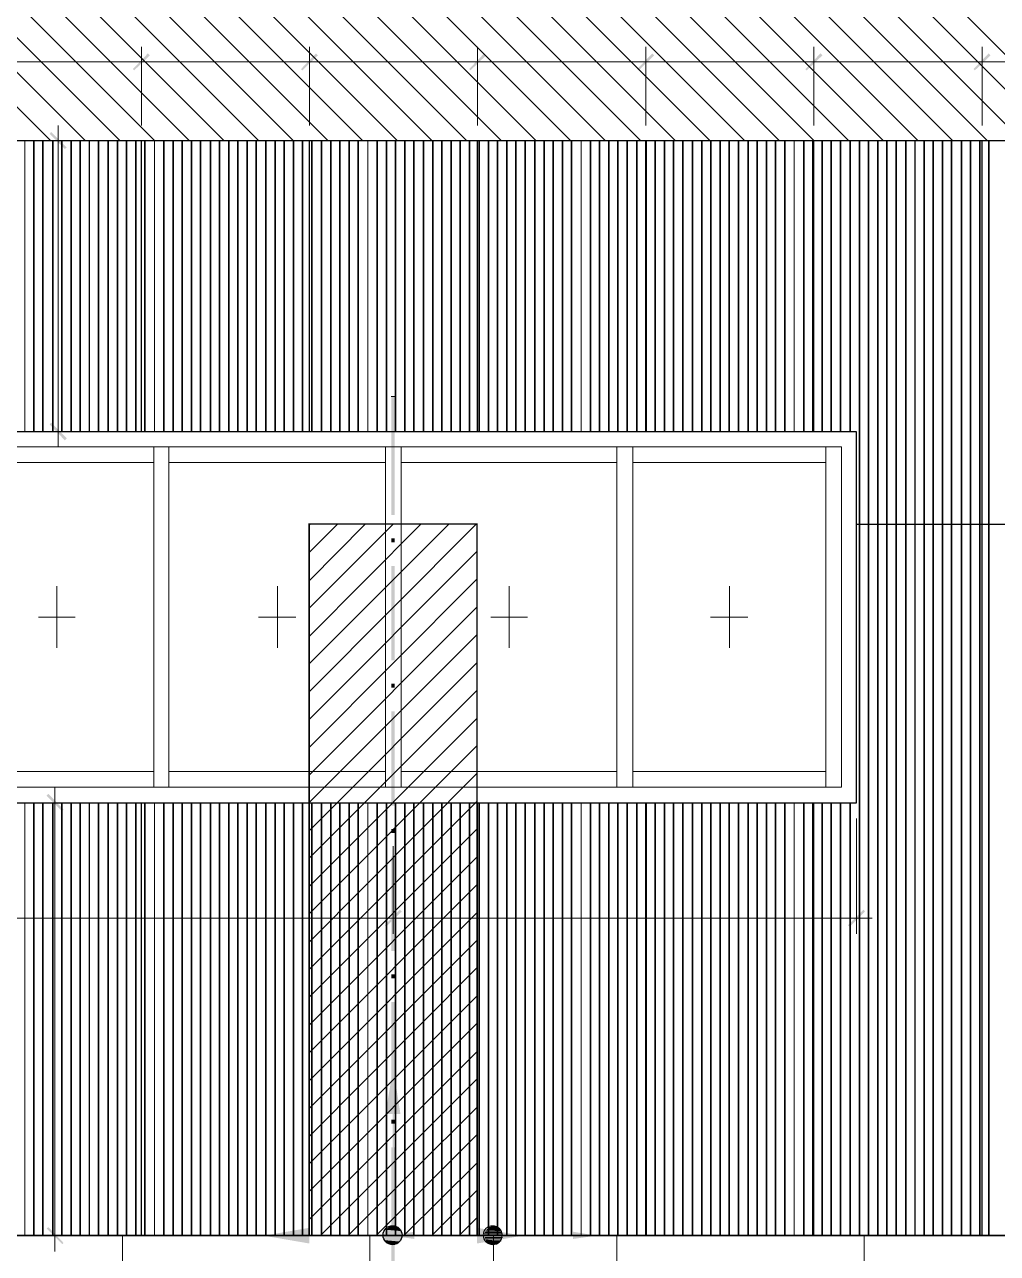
# Model space of a CAD drawing. Header units: millimetres. Extents: x -356862 to 418287, y 0 to 839748.
# Drawn here: x 344708 to 347856, y 779070 to 783044 of the extents above; entities that cross this region are included whole.
import ezdxf

# ---------------------------------------------------------------- set-up
doc = ezdxf.new("R2010")
doc.units = ezdxf.units.MM
doc.layers.add('PDF _Геометрия', color=7, linetype='Continuous', true_color=0xbababa)
doc.layers.add('PDF _Сплошная заливка', color=7, linetype='Continuous', true_color=0xf50000)

msp = doc.modelspace()

# ---------------------------------------------------------------- linework, layer by layer
at = {"layer": 'PDF _Геометрия', "color": 161, "lineweight": 9, "true_color": 0x7f9fff}
for points in [[(345352.555, 782669.5385), (342062.8372, 785959.2562), (341152.555, 786869.5385)], [(345464.7526, 782669.5385), (342062.8372, 786071.4538), (341264.7526, 786869.5385)], [(345576.9501, 782669.5385), (342062.8372, 786183.6514), (341376.9501, 786869.5385)], [(345689.1477, 782669.5385), (342062.8372, 786295.849), (341489.1477, 786869.5385)], [(345801.3453, 782669.5385), (342062.8372, 786408.0465), (341601.3453, 786869.5385)], [(345240.3574, 782669.5385), (342062.8372, 785847.0586), (341148.3211, 786759.4578)], [(345128.1598, 782669.5385), (342062.8372, 785734.8611), (341148.3211, 786647.2603)], [(345015.9622, 782669.5385), (342062.8372, 785622.6635), (341148.3211, 786535.0627)], [(345913.5429, 782669.5385), (342092.4743, 786490.607)], [(346025.7405, 782669.5385), (342204.6719, 786490.607)], [(346137.938, 782669.5385), (342318.9864, 786490.607)], [(346250.1356, 782669.5385), (342431.184, 786490.607)], [(346362.3332, 782669.5385), (342543.3816, 786490.607)], [(346474.5308, 782669.5385), (342655.5792, 786490.607)], [(346586.7284, 782669.5385), (342767.7768, 786490.607)], [(346701.0429, 782669.5385), (342879.9743, 786490.607)], [(346813.2405, 782669.5385), (342992.1719, 786490.607)], [(346925.438, 782669.5385), (343104.3695, 786490.607)], [(347037.6356, 782669.5385), (343216.5671, 786490.607)], [(347149.8332, 782669.5385), (343328.7647, 786490.607)], [(347262.0308, 782669.5385), (343440.9622, 786490.607)], [(347374.2284, 782669.5385), (343553.1598, 786490.607)], [(347486.4259, 782669.5385), (343665.3574, 786490.607)], [(347598.6235, 782669.5385), (343777.555, 786490.607)], [(347710.8211, 782669.5385), (343889.7526, 786490.607)], [(347823.0187, 782669.5385), (344001.9501, 786490.607)], [(347935.2163, 782669.5385), (344114.1477, 786490.607)], [(348047.4138, 782669.5385), (344226.3453, 786490.607)], [(348159.6114, 782669.5385), (344338.5429, 786490.607)], [(344903.7647, 782669.5385), (342062.8372, 785510.4659), (341148.3211, 786422.8651)], [(344791.5671, 782669.5385), (342062.8372, 785398.2683), (341148.3211, 786310.6675)]]:
    msp.add_lwpolyline(points, dxfattribs=at)
at = {"layer": 'PDF _Геометрия', "color": 7, "lineweight": 13}
msp.add_lwpolyline([(342062.8372, 786490.607), (350464.9542, 786490.607), (350464.9542, 782669.5385), (342062.8372, 782669.5385)], close=True, dxfattribs=at)
at = {"layer": 'PDF _Геометрия', "color": 7, "lineweight": 18}
for points in [[(345085.8211, 782972.2603), (345085.8211, 782718.228)], [(345629.8735, 782972.2603), (345629.8735, 782718.228)], [(346173.9259, 782972.2603), (346173.9259, 782718.228)], [(346717.9784, 782972.2603), (346717.9784, 782718.228)], [(347262.0308, 782972.2603), (347262.0308, 782718.228)], [(347806.0832, 782972.2603), (347806.0832, 782718.228)], [(345900.8413, 780103.8127), (345900.8413, 780387.482)]]:
    msp.add_lwpolyline(points, close=True, dxfattribs=at)
for points in [[(345134.5106, 782923.5707), (344490.9622, 782923.5707)], [(345035.0147, 782923.5707), (345678.563, 782923.5707)], [(345579.0671, 782923.5707), (346222.6155, 782923.5707)], [(346123.1195, 782923.5707), (346766.6679, 782923.5707)], [(346667.1719, 782923.5707), (347310.7203, 782923.5707)], [(347211.2243, 782923.5707), (347854.7727, 782923.5707)], [(347755.2768, 782923.5707), (348398.8251, 782923.5707)], [(344816.9703, 781678.8127), (344816.9703, 782718.228)], [(344590.4582, 782669.5385), (344865.6598, 782669.5385)], [(344590.4582, 781727.5022), (344865.6598, 781727.5022)], [(344812.7364, 781227.9054), (344812.7364, 781028.9135)], [(345526.1437, 781227.9054), (345526.1437, 781028.9135)], [(346275.5388, 781227.9054), (346275.5388, 781028.9135)], [(346988.9461, 781227.9054), (346988.9461, 781028.9135)], [(344872.0106, 781128.4094), (344753.4622, 781128.4094)], [(345585.4179, 781128.4094), (345464.7526, 781128.4094)], [(346334.813, 781128.4094), (346216.2647, 781128.4094)], [(347048.2203, 781128.4094), (346927.555, 781128.4094)], [(344806.3856, 779077.099), (344806.3856, 780578.0062)], [(345035.0147, 780527.1998), (344757.6961, 780527.1998)], [(347399.6316, 780476.3933), (347399.6316, 780103.8127)], [(344349.1276, 780154.6191), (345949.5308, 780154.6191)], [(345850.0348, 780154.6191), (347450.438, 780154.6191)], [(345035.0147, 779127.9054), (344757.6961, 779127.9054)]]:
    msp.add_lwpolyline(points, dxfattribs=at)
at = {"layer": 'PDF _Геометрия', "color": 150, "lineweight": 30, "true_color": 0x0080ff}
for points in [[(350441.6679, 782669.5385), (350420.4985, 779127.9054), (341948.5227, 779127.9054), (341948.5227, 779981.0304), (342067.0711, 779981.0304), (342084.0066, 782669.5385)], [(347399.6316, 780527.1998), (347399.6316, 781727.5022), (344399.934, 781727.5022), (344399.934, 780527.1998)]]:
    msp.add_lwpolyline(points, close=True, dxfattribs=at)
at = {"layer": 'PDF _Геометрия', "color": 254, "lineweight": 5, "true_color": 0xdcdcdc}
for points in [[(344709.0066, 782669.5385), (344709.0066, 781727.5022)], [(344738.6437, 782669.5385), (344738.6437, 781727.5022)], [(344768.2808, 782669.5385), (344768.2808, 781727.5022)], [(344797.9179, 782669.5385), (344797.9179, 781727.5022)], [(344827.555, 782669.5385), (344827.555, 781727.5022)], [(344857.1921, 782669.5385), (344857.1921, 781727.5022)], [(344888.9461, 782669.5385), (344888.9461, 781727.5022)], [(344918.5832, 782669.5385), (344918.5832, 781727.5022)], [(344948.2203, 782669.5385), (344948.2203, 781727.5022)], [(344977.8574, 782669.5385), (344977.8574, 781727.5022)], [(345007.4945, 782669.5385), (345007.4945, 781727.5022)], [(345037.1316, 782669.5385), (345037.1316, 781727.5022)], [(345068.8856, 782669.5385), (345068.8856, 781727.5022)], [(345098.5227, 782669.5385), (345098.5227, 781727.5022)], [(345128.1598, 782669.5385), (345128.1598, 781727.5022)], [(345157.7969, 782669.5385), (345157.7969, 781727.5022)], [(345187.434, 782669.5385), (345187.434, 781727.5022)], [(345219.188, 782669.5385), (345219.188, 781727.5022)], [(345248.8251, 782669.5385), (345248.8251, 781727.5022)], [(345278.4622, 782669.5385), (345278.4622, 781727.5022)], [(345308.0993, 782669.5385), (345308.0993, 781727.5022)], [(345337.7364, 782669.5385), (345337.7364, 781727.5022)], [(345367.3735, 782669.5385), (345367.3735, 781727.5022)], [(345399.1276, 782669.5385), (345399.1276, 781727.5022)], [(345428.7647, 782669.5385), (345428.7647, 781727.5022)], [(345458.4018, 782669.5385), (345458.4018, 781727.5022)], [(345488.0388, 782669.5385), (345488.0388, 781727.5022)], [(345517.6759, 782669.5385), (345517.6759, 781727.5022)], [(345547.313, 782669.5385), (345547.313, 781727.5022)], [(345579.0671, 782669.5385), (345579.0671, 781727.5022)], [(345608.7042, 782669.5385), (345608.7042, 781727.5022)], [(345638.3413, 782669.5385), (345638.3413, 781727.5022)], [(345667.9784, 782669.5385), (345667.9784, 781727.5022)], [(345697.6155, 782669.5385), (345697.6155, 781727.5022)], [(345727.2526, 782669.5385), (345727.2526, 781727.5022)], [(345759.0066, 782669.5385), (345759.0066, 781727.5022)], [(345788.6437, 782669.5385), (345788.6437, 781727.5022)], [(345818.2808, 782669.5385), (345818.2808, 781727.5022)], [(345847.9179, 782669.5385), (345847.9179, 781727.5022)], [(345877.555, 782669.5385), (345877.555, 781727.5022)], [(345909.309, 782669.5385), (345909.309, 781727.5022)], [(345938.9461, 782669.5385), (345938.9461, 781727.5022)], [(345968.5832, 782669.5385), (345968.5832, 781727.5022)], [(345998.2203, 782669.5385), (345998.2203, 781727.5022)], [(346027.8574, 782669.5385), (346027.8574, 781727.5022)], [(346057.4945, 782669.5385), (346057.4945, 781727.5022)], [(346089.2485, 782669.5385), (346089.2485, 781727.5022)], [(346118.8856, 782669.5385), (346118.8856, 781727.5022)], [(346148.5227, 782669.5385), (346148.5227, 781727.5022)], [(346178.1598, 782669.5385), (346178.1598, 781727.5022)], [(346207.7969, 782669.5385), (346207.7969, 781727.5022)], [(346237.434, 782669.5385), (346237.434, 781727.5022)], [(346269.188, 782669.5385), (346269.188, 781727.5022)], [(346298.8251, 782669.5385), (346298.8251, 781727.5022)], [(346328.4622, 782669.5385), (346328.4622, 781727.5022)], [(346358.0993, 782669.5385), (346358.0993, 781727.5022)], [(346387.7364, 782669.5385), (346387.7364, 781727.5022)], [(346417.3735, 782669.5385), (346417.3735, 781727.5022)], [(346449.1276, 782669.5385), (346449.1276, 781727.5022)], [(346478.7647, 782669.5385), (346478.7647, 781727.5022)], [(346508.4018, 782669.5385), (346508.4018, 781727.5022)], [(346538.0388, 782669.5385), (346538.0388, 781727.5022)], [(346567.6759, 782669.5385), (346567.6759, 781727.5022)], [(346599.43, 782669.5385), (346599.43, 781727.5022)], [(346629.0671, 782669.5385), (346629.0671, 781727.5022)], [(346658.7042, 782669.5385), (346658.7042, 781727.5022)], [(346688.3413, 782669.5385), (346688.3413, 781727.5022)], [(346717.9784, 782669.5385), (346717.9784, 781727.5022)], [(346747.6155, 782669.5385), (346747.6155, 781727.5022)], [(346779.3695, 782669.5385), (346779.3695, 781727.5022)], [(346809.0066, 782669.5385), (346809.0066, 781727.5022)], [(346838.6437, 782669.5385), (346838.6437, 781727.5022)], [(346868.2808, 782669.5385), (346868.2808, 781727.5022)], [(346897.9179, 782669.5385), (346897.9179, 781727.5022)], [(346927.555, 782669.5385), (346927.555, 781727.5022)], [(346959.309, 782669.5385), (346959.309, 781727.5022)], [(346988.9461, 782669.5385), (346988.9461, 781727.5022)], [(347018.5832, 782669.5385), (347018.5832, 781727.5022)], [(347048.2203, 782669.5385), (347048.2203, 781727.5022)], [(347077.8574, 782669.5385), (347077.8574, 781727.5022)], [(347107.4945, 782669.5385), (347107.4945, 781727.5022)], [(347139.2485, 782669.5385), (347139.2485, 781727.5022)], [(347168.8856, 782669.5385), (347168.8856, 781727.5022)], [(347198.5227, 782669.5385), (347198.5227, 781727.5022)], [(347228.1598, 782669.5385), (347228.1598, 781727.5022)], [(347257.7969, 782669.5385), (347257.7969, 781727.5022)], [(347289.5509, 782669.5385), (347289.5509, 781727.5022)], [(347319.188, 782669.5385), (347319.188, 781727.5022)], [(347348.8251, 782669.5385), (347348.8251, 781727.5022)], [(347378.4622, 782669.5385), (347378.4622, 781727.5022)], [(347408.0993, 782669.5385), (347408.0993, 779127.9054)], [(347437.7364, 782669.5385), (347437.7364, 779127.9054)], [(347469.4905, 782669.5385), (347469.4905, 779127.9054)], [(347499.1276, 782669.5385), (347499.1276, 779127.9054)], [(347528.7647, 782669.5385), (347528.7647, 779127.9054)], [(347558.4018, 782669.5385), (347558.4018, 779127.9054)], [(347588.0388, 782669.5385), (347588.0388, 779127.9054)], [(347617.6759, 782669.5385), (347617.6759, 779127.9054)], [(347649.43, 782669.5385), (347649.43, 779127.9054)], [(347679.0671, 782669.5385), (347679.0671, 779127.9054)], [(347708.7042, 782669.5385), (347708.7042, 779127.9054)], [(347738.3413, 782669.5385), (347738.3413, 779127.9054)], [(347767.9784, 782669.5385), (347767.9784, 779127.9054)], [(347797.6155, 782669.5385), (347797.6155, 779127.9054)], [(347829.3695, 782669.5385), (347829.3695, 779127.9054)], [(344709.0066, 780527.1998), (344709.0066, 779127.9054)], [(344738.6437, 780527.1998), (344738.6437, 779127.9054)], [(344768.2808, 780527.1998), (344768.2808, 779127.9054)], [(344797.9179, 780527.1998), (344797.9179, 779127.9054)], [(344827.555, 780527.1998), (344827.555, 779127.9054)], [(344857.1921, 780527.1998), (344857.1921, 779127.9054)], [(344888.9461, 780527.1998), (344888.9461, 779127.9054)], [(344918.5832, 780527.1998), (344918.5832, 779127.9054)], [(344948.2203, 780527.1998), (344948.2203, 779127.9054)], [(344977.8574, 780527.1998), (344977.8574, 779127.9054)], [(345007.4945, 780527.1998), (345007.4945, 779127.9054)], [(345037.1316, 780527.1998), (345037.1316, 779127.9054)], [(345068.8856, 780527.1998), (345068.8856, 779127.9054)], [(345098.5227, 780527.1998), (345098.5227, 779127.9054)], [(345128.1598, 780527.1998), (345128.1598, 779127.9054)], [(345157.7969, 780527.1998), (345157.7969, 779127.9054)], [(345187.434, 780527.1998), (345187.434, 779127.9054)], [(345219.188, 780527.1998), (345219.188, 779127.9054)], [(345248.8251, 780527.1998), (345248.8251, 779127.9054)], [(345278.4622, 780527.1998), (345278.4622, 779127.9054)], [(345308.0993, 780527.1998), (345308.0993, 779127.9054)], [(345337.7364, 780527.1998), (345337.7364, 779127.9054)], [(345367.3735, 780527.1998), (345367.3735, 779127.9054)], [(345399.1276, 780527.1998), (345399.1276, 779127.9054)], [(345428.7647, 780527.1998), (345428.7647, 779127.9054)], [(345458.4018, 780527.1998), (345458.4018, 779127.9054)], [(345488.0388, 780527.1998), (345488.0388, 779127.9054)], [(345517.6759, 780527.1998), (345517.6759, 779127.9054)], [(345547.313, 780527.1998), (345547.313, 779127.9054)], [(345579.0671, 780527.1998), (345579.0671, 779127.9054)], [(345608.7042, 780527.1998), (345608.7042, 779127.9054)], [(345638.3413, 780527.1998), (345638.3413, 779127.9054)], [(345667.9784, 780527.1998), (345667.9784, 779127.9054)], [(345697.6155, 780527.1998), (345697.6155, 779127.9054)], [(345727.2526, 780527.1998), (345727.2526, 779127.9054)], [(345759.0066, 780527.1998), (345759.0066, 779127.9054)], [(345788.6437, 780527.1998), (345788.6437, 779127.9054)], [(345818.2808, 780527.1998), (345818.2808, 779127.9054)], [(345847.9179, 780527.1998), (345847.9179, 779127.9054)], [(345877.555, 780527.1998), (345877.555, 779127.9054)], [(345909.309, 780527.1998), (345909.309, 779127.9054)], [(345938.9461, 780527.1998), (345938.9461, 779127.9054)], [(345968.5832, 780527.1998), (345968.5832, 779127.9054)], [(345998.2203, 780527.1998), (345998.2203, 779127.9054)], [(346027.8574, 780527.1998), (346027.8574, 779127.9054)], [(346057.4945, 780527.1998), (346057.4945, 779127.9054)], [(346089.2485, 780527.1998), (346089.2485, 779127.9054)], [(346118.8856, 780527.1998), (346118.8856, 779127.9054)], [(346148.5227, 780527.1998), (346148.5227, 779127.9054)], [(346178.1598, 780527.1998), (346178.1598, 779127.9054)], [(346207.7969, 780527.1998), (346207.7969, 779127.9054)], [(346237.434, 780527.1998), (346237.434, 779127.9054)], [(346269.188, 780527.1998), (346269.188, 779127.9054)], [(346298.8251, 780527.1998), (346298.8251, 779127.9054)], [(346328.4622, 780527.1998), (346328.4622, 779127.9054)], [(346358.0993, 780527.1998), (346358.0993, 779127.9054)], [(346387.7364, 780527.1998), (346387.7364, 779127.9054)], [(346417.3735, 780527.1998), (346417.3735, 779127.9054)], [(346449.1276, 780527.1998), (346449.1276, 779127.9054)], [(346478.7647, 780527.1998), (346478.7647, 779127.9054)], [(346508.4018, 780527.1998), (346508.4018, 779127.9054)], [(346538.0388, 780527.1998), (346538.0388, 779127.9054)], [(346567.6759, 780527.1998), (346567.6759, 779127.9054)], [(346599.43, 780527.1998), (346599.43, 779127.9054)], [(346629.0671, 780527.1998), (346629.0671, 779127.9054)], [(346658.7042, 780527.1998), (346658.7042, 779127.9054)], [(346688.3413, 780527.1998), (346688.3413, 779127.9054)], [(346717.9784, 780527.1998), (346717.9784, 779127.9054)], [(346747.6155, 780527.1998), (346747.6155, 779127.9054)], [(346779.3695, 780527.1998), (346779.3695, 779127.9054)], [(346809.0066, 780527.1998), (346809.0066, 779127.9054)], [(346838.6437, 780527.1998), (346838.6437, 779127.9054)], [(346868.2808, 780527.1998), (346868.2808, 779127.9054)], [(346897.9179, 780527.1998), (346897.9179, 779127.9054)], [(346927.555, 780527.1998), (346927.555, 779127.9054)], [(346959.309, 780527.1998), (346959.309, 779127.9054)], [(346988.9461, 780527.1998), (346988.9461, 779127.9054)], [(347018.5832, 780527.1998), (347018.5832, 779127.9054)], [(347048.2203, 780527.1998), (347048.2203, 779127.9054)], [(347077.8574, 780527.1998), (347077.8574, 779127.9054)], [(347107.4945, 780527.1998), (347107.4945, 779127.9054)], [(347139.2485, 780527.1998), (347139.2485, 779127.9054)], [(347168.8856, 780527.1998), (347168.8856, 779127.9054)], [(347198.5227, 780527.1998), (347198.5227, 779127.9054)], [(347228.1598, 780527.1998), (347228.1598, 779127.9054)], [(347257.7969, 780527.1998), (347257.7969, 779127.9054)], [(347289.5509, 780527.1998), (347289.5509, 779127.9054)], [(347319.188, 780527.1998), (347319.188, 779127.9054)], [(347348.8251, 780527.1998), (347348.8251, 779127.9054)], [(347378.4622, 780527.1998), (347378.4622, 779127.9054)]]:
    msp.add_lwpolyline(points, close=True, dxfattribs=at)
for points in [[(344736.5268, 781727.5022), (344736.5268, 782669.5385)], [(344766.1638, 781727.5022), (344766.1638, 782669.5385)], [(344800.0348, 781727.5022), (344800.0348, 782669.5385)], [(344829.6719, 781727.5022), (344829.6719, 782669.5385)], [(344859.309, 781727.5022), (344859.309, 782669.5385)], [(344886.8292, 781727.5022), (344886.8292, 782669.5385)], [(344916.4663, 781727.5022), (344916.4663, 782669.5385)], [(344946.1034, 781727.5022), (344946.1034, 782669.5385)], [(344979.9743, 781727.5022), (344979.9743, 782669.5385)], [(345009.6114, 781727.5022), (345009.6114, 782669.5385)], [(345039.2485, 781727.5022), (345039.2485, 782669.5385)], [(345066.7687, 781727.5022), (345066.7687, 782669.5385)], [(345096.4058, 781727.5022), (345096.4058, 782669.5385)], [(345128.1598, 781727.5022), (345128.1598, 782669.5385)], [(345159.9138, 781727.5022), (345159.9138, 782669.5385)], [(345189.5509, 781727.5022), (345189.5509, 782669.5385)], [(345217.0711, 781727.5022), (345217.0711, 782669.5385)], [(345246.7082, 781727.5022), (345246.7082, 782669.5385)], [(345276.3453, 781727.5022), (345276.3453, 782669.5385)], [(345310.2163, 781727.5022), (345310.2163, 782669.5385)], [(345339.8534, 781727.5022), (345339.8534, 782669.5385)], [(345369.4905, 781727.5022), (345369.4905, 782669.5385)], [(345397.0106, 781727.5022), (345397.0106, 782669.5385)], [(345426.6477, 781727.5022), (345426.6477, 782669.5385)], [(345456.2848, 781727.5022), (345456.2848, 782669.5385)], [(345490.1558, 781727.5022), (345490.1558, 782669.5385)], [(345519.7929, 781727.5022), (345519.7929, 782669.5385)], [(345549.43, 781727.5022), (345549.43, 782669.5385)], [(345576.9501, 781727.5022), (345576.9501, 782669.5385)], [(345606.5872, 781727.5022), (345606.5872, 782669.5385)], [(345636.2243, 781727.5022), (345636.2243, 782669.5385)], [(345670.0953, 781727.5022), (345670.0953, 782669.5385)], [(345699.7324, 781727.5022), (345699.7324, 782669.5385)], [(345729.3695, 781727.5022), (345729.3695, 782669.5385)], [(345756.8897, 781727.5022), (345756.8897, 782669.5385)], [(345786.5268, 781727.5022), (345786.5268, 782669.5385)], [(345818.2808, 781727.5022), (345818.2808, 782669.5385)], [(345850.0348, 781727.5022), (345850.0348, 782669.5385)], [(345879.6719, 781727.5022), (345879.6719, 782669.5385)], [(345907.1921, 781727.5022), (345907.1921, 782669.5385)], [(345936.8292, 781727.5022), (345936.8292, 782669.5385)], [(345966.4663, 781727.5022), (345966.4663, 782669.5385)], [(346000.3372, 781727.5022), (346000.3372, 782669.5385)], [(346029.9743, 781727.5022), (346029.9743, 782669.5385)], [(346059.6114, 781727.5022), (346059.6114, 782669.5385)], [(346087.1316, 781727.5022), (346087.1316, 782669.5385)], [(346116.7687, 781727.5022), (346116.7687, 782669.5385)], [(346146.4058, 781727.5022), (346146.4058, 782669.5385)], [(346180.2768, 781727.5022), (346180.2768, 782669.5385)], [(346209.9138, 781727.5022), (346209.9138, 782669.5385)], [(346239.5509, 781727.5022), (346239.5509, 782669.5385)], [(346267.0711, 781727.5022), (346267.0711, 782669.5385)], [(346296.7082, 781727.5022), (346296.7082, 782669.5385)], [(346326.3453, 781727.5022), (346326.3453, 782669.5385)], [(346360.2163, 781727.5022), (346360.2163, 782669.5385)], [(346389.8534, 781727.5022), (346389.8534, 782669.5385)], [(346419.4905, 781727.5022), (346419.4905, 782669.5385)], [(346447.0106, 781727.5022), (346447.0106, 782669.5385)], [(346476.6477, 781727.5022), (346476.6477, 782669.5385)], [(346508.4018, 781727.5022), (346508.4018, 782669.5385)], [(346540.1558, 781727.5022), (346540.1558, 782669.5385)], [(346569.7929, 781727.5022), (346569.7929, 782669.5385)], [(346597.313, 781727.5022), (346597.313, 782669.5385)], [(346626.9501, 781727.5022), (346626.9501, 782669.5385)], [(346656.5872, 781727.5022), (346656.5872, 782669.5385)], [(346690.4582, 781727.5022), (346690.4582, 782669.5385)], [(346720.0953, 781727.5022), (346720.0953, 782669.5385)], [(346749.7324, 781727.5022), (346749.7324, 782669.5385)], [(346777.2526, 781727.5022), (346777.2526, 782669.5385)], [(346806.8897, 781727.5022), (346806.8897, 782669.5385)], [(346836.5268, 781727.5022), (346836.5268, 782669.5385)], [(346870.3977, 781727.5022), (346870.3977, 782669.5385)], [(346900.0348, 781727.5022), (346900.0348, 782669.5385)], [(346929.6719, 781727.5022), (346929.6719, 782669.5385)], [(346957.1921, 781727.5022), (346957.1921, 782669.5385)], [(346986.8292, 781727.5022), (346986.8292, 782669.5385)], [(347016.4663, 781727.5022), (347016.4663, 782669.5385)], [(347050.3372, 781727.5022), (347050.3372, 782669.5385)], [(347079.9743, 781727.5022), (347079.9743, 782669.5385)], [(347109.6114, 781727.5022), (347109.6114, 782669.5385)], [(347137.1316, 781727.5022), (347137.1316, 782669.5385)], [(347166.7687, 781727.5022), (347166.7687, 782669.5385)], [(347198.5227, 781727.5022), (347198.5227, 782669.5385)], [(347230.2768, 781727.5022), (347230.2768, 782669.5385)], [(347259.9138, 781727.5022), (347259.9138, 782669.5385)], [(347287.434, 781727.5022), (347287.434, 782669.5385)], [(347317.0711, 781727.5022), (347317.0711, 782669.5385)], [(347346.7082, 781727.5022), (347346.7082, 782669.5385)], [(347380.5792, 781727.5022), (347380.5792, 782669.5385)], [(347410.2163, 779127.9054), (347410.2163, 782669.5385)], [(347439.8534, 779127.9054), (347439.8534, 782669.5385)], [(347467.3735, 779127.9054), (347467.3735, 782669.5385)], [(347497.0106, 779127.9054), (347497.0106, 782669.5385)], [(347526.6477, 779127.9054), (347526.6477, 782669.5385)], [(347560.5187, 779127.9054), (347560.5187, 782669.5385)], [(347590.1558, 779127.9054), (347590.1558, 782669.5385)], [(347619.7929, 779127.9054), (347619.7929, 782669.5385)], [(347647.313, 779127.9054), (347647.313, 782669.5385)], [(347676.9501, 779127.9054), (347676.9501, 782669.5385)], [(347706.5872, 779127.9054), (347706.5872, 782669.5385)], [(347740.4582, 779127.9054), (347740.4582, 782669.5385)], [(347770.0953, 779127.9054), (347770.0953, 782669.5385)], [(347799.7324, 779127.9054), (347799.7324, 782669.5385)], [(347827.2526, 779127.9054), (347827.2526, 782669.5385)], [(344736.5268, 779127.9054), (344736.5268, 780527.1998)], [(344766.1638, 779127.9054), (344766.1638, 780527.1998)], [(344800.0348, 779127.9054), (344800.0348, 780527.1998)], [(344829.6719, 779127.9054), (344829.6719, 780527.1998)], [(344859.309, 779127.9054), (344859.309, 780527.1998)], [(344886.8292, 779127.9054), (344886.8292, 780527.1998)], [(344916.4663, 779127.9054), (344916.4663, 780527.1998)], [(344946.1034, 779127.9054), (344946.1034, 780527.1998)], [(344979.9743, 779127.9054), (344979.9743, 780527.1998)], [(345009.6114, 779127.9054), (345009.6114, 780527.1998)], [(345039.2485, 779127.9054), (345039.2485, 780527.1998)], [(345066.7687, 779127.9054), (345066.7687, 780527.1998)], [(345096.4058, 779127.9054), (345096.4058, 780527.1998)], [(345128.1598, 779127.9054), (345128.1598, 780527.1998)], [(345159.9138, 779127.9054), (345159.9138, 780527.1998)], [(345189.5509, 779127.9054), (345189.5509, 780527.1998)], [(345217.0711, 779127.9054), (345217.0711, 780527.1998)], [(345246.7082, 779127.9054), (345246.7082, 780527.1998)], [(345276.3453, 779127.9054), (345276.3453, 780527.1998)], [(345310.2163, 779127.9054), (345310.2163, 780527.1998)], [(345339.8534, 779127.9054), (345339.8534, 780527.1998)], [(345369.4905, 779127.9054), (345369.4905, 780527.1998)], [(345397.0106, 779127.9054), (345397.0106, 780527.1998)], [(345426.6477, 779127.9054), (345426.6477, 780527.1998)], [(345456.2848, 779127.9054), (345456.2848, 780527.1998)], [(345490.1558, 779127.9054), (345490.1558, 780527.1998)], [(345519.7929, 779127.9054), (345519.7929, 780527.1998)], [(345549.43, 779127.9054), (345549.43, 780527.1998)], [(345576.9501, 779127.9054), (345576.9501, 780527.1998)], [(345606.5872, 779127.9054), (345606.5872, 780527.1998)], [(345636.2243, 779127.9054), (345636.2243, 780527.1998)], [(345670.0953, 779127.9054), (345670.0953, 780527.1998)], [(345699.7324, 779127.9054), (345699.7324, 780527.1998)], [(345729.3695, 779127.9054), (345729.3695, 780527.1998)], [(345756.8897, 779127.9054), (345756.8897, 780527.1998)], [(345786.5268, 779127.9054), (345786.5268, 780527.1998)], [(345818.2808, 779127.9054), (345818.2808, 780527.1998)], [(345850.0348, 779127.9054), (345850.0348, 780527.1998)], [(345879.6719, 779127.9054), (345879.6719, 780527.1998)], [(345907.1921, 779127.9054), (345907.1921, 780527.1998)], [(345936.8292, 779127.9054), (345936.8292, 780527.1998)], [(345966.4663, 779127.9054), (345966.4663, 780527.1998)], [(346000.3372, 779127.9054), (346000.3372, 780527.1998)], [(346029.9743, 779127.9054), (346029.9743, 780527.1998)], [(346059.6114, 779127.9054), (346059.6114, 780527.1998)], [(346087.1316, 779127.9054), (346087.1316, 780527.1998)], [(346116.7687, 779127.9054), (346116.7687, 780527.1998)], [(346146.4058, 779127.9054), (346146.4058, 780527.1998)], [(346180.2768, 779127.9054), (346180.2768, 780527.1998)], [(346209.9138, 779127.9054), (346209.9138, 780527.1998)], [(346239.5509, 779127.9054), (346239.5509, 780527.1998)], [(346267.0711, 779127.9054), (346267.0711, 780527.1998)], [(346296.7082, 779127.9054), (346296.7082, 780527.1998)], [(346326.3453, 779127.9054), (346326.3453, 780527.1998)], [(346360.2163, 779127.9054), (346360.2163, 780527.1998)], [(346389.8534, 779127.9054), (346389.8534, 780527.1998)], [(346419.4905, 779127.9054), (346419.4905, 780527.1998)], [(346447.0106, 779127.9054), (346447.0106, 780527.1998)], [(346476.6477, 779127.9054), (346476.6477, 780527.1998)], [(346508.4018, 779127.9054), (346508.4018, 780527.1998)], [(346540.1558, 779127.9054), (346540.1558, 780527.1998)], [(346569.7929, 779127.9054), (346569.7929, 780527.1998)], [(346597.313, 779127.9054), (346597.313, 780527.1998)], [(346626.9501, 779127.9054), (346626.9501, 780527.1998)], [(346656.5872, 779127.9054), (346656.5872, 780527.1998)], [(346690.4582, 779127.9054), (346690.4582, 780527.1998)], [(346720.0953, 779127.9054), (346720.0953, 780527.1998)], [(346749.7324, 779127.9054), (346749.7324, 780527.1998)], [(346777.2526, 779127.9054), (346777.2526, 780527.1998)], [(346806.8897, 779127.9054), (346806.8897, 780527.1998)], [(346836.5268, 779127.9054), (346836.5268, 780527.1998)], [(346870.3977, 779127.9054), (346870.3977, 780527.1998)], [(346900.0348, 779127.9054), (346900.0348, 780527.1998)], [(346929.6719, 779127.9054), (346929.6719, 780527.1998)], [(346957.1921, 779127.9054), (346957.1921, 780527.1998)], [(346986.8292, 779127.9054), (346986.8292, 780527.1998)], [(347016.4663, 779127.9054), (347016.4663, 780527.1998)], [(347050.3372, 779127.9054), (347050.3372, 780527.1998)], [(347079.9743, 779127.9054), (347079.9743, 780527.1998)], [(347109.6114, 779127.9054), (347109.6114, 780527.1998)], [(347137.1316, 779127.9054), (347137.1316, 780527.1998)], [(347166.7687, 779127.9054), (347166.7687, 780527.1998)], [(347198.5227, 779127.9054), (347198.5227, 780527.1998)], [(347230.2768, 779127.9054), (347230.2768, 780527.1998)], [(347259.9138, 779127.9054), (347259.9138, 780527.1998)], [(347287.434, 779127.9054), (347287.434, 780527.1998)], [(347317.0711, 779127.9054), (347317.0711, 780527.1998)], [(347346.7082, 779127.9054), (347346.7082, 780527.1998)], [(347380.5792, 779127.9054), (347380.5792, 780527.1998)]]:
    msp.add_lwpolyline(points, dxfattribs=at)
at = {"layer": 'PDF _Геометрия', "color": 150, "lineweight": 30, "true_color": 0x0080ff}
for points in [[(345085.8211, 781727.5022), (345085.8211, 782669.5385)], [(345629.8735, 781727.5022), (345629.8735, 782669.5385)], [(346173.9259, 781727.5022), (346173.9259, 782669.5385)], [(346717.9784, 781727.5022), (346717.9784, 782669.5385)], [(347262.0308, 781727.5022), (347262.0308, 782669.5385)], [(347806.0832, 779127.9054), (347806.0832, 782669.5385)], [(347399.6316, 781429.0143), (350435.3171, 781429.0143)], [(345085.8211, 779127.9054), (345085.8211, 780527.1998)], [(345629.8735, 779127.9054), (345629.8735, 780527.1998)], [(346173.9259, 779127.9054), (346173.9259, 780527.1998)], [(346717.9784, 779127.9054), (346717.9784, 780527.1998)], [(347262.0308, 779127.9054), (347262.0308, 780527.1998)], [(341948.5227, 779127.9054), (350420.4985, 779127.9054)]]:
    msp.add_lwpolyline(points, dxfattribs=at)
at = {"layer": 'PDF _Геометрия', "color": 1, "lineweight": 0, "true_color": 0xf50000}
for points in [[(345894.4905, 781841.8167), (345905.0751, 781841.8167)], [(346254.3695, 779134.2562), (346195.0953, 779134.2562), (346254.3695, 779134.2562)], [(346252.2526, 779138.4901), (346197.2122, 779138.4901), (346252.2526, 779138.4901)], [(346250.1356, 779142.724), (346199.3292, 779142.724), (346250.1356, 779142.724)], [(346243.7848, 779151.1917), (346207.7969, 779151.1917), (346243.7848, 779151.1917)], [(346233.2001, 779157.5425), (346216.2647, 779157.5425), (346233.2001, 779157.5425)], [(346254.3695, 779127.9054), (346195.0953, 779127.9054), (346254.3695, 779127.9054)], [(346254.3695, 779121.5546), (346197.2122, 779121.5546), (346254.3695, 779121.5546)], [(346252.2526, 779117.3207), (346197.2122, 779117.3207), (346252.2526, 779117.3207)], [(346250.1356, 779110.9699), (346201.4461, 779110.9699), (346250.1356, 779110.9699)], [(346245.9018, 779106.7361), (346203.563, 779106.7361), (346245.9018, 779106.7361)], [(346237.434, 779100.3853), (346214.1477, 779100.3853), (346237.434, 779100.3853)]]:
    msp.add_lwpolyline(points, dxfattribs=at)
at = {"layer": 'PDF _Геометрия', "color": 7, "lineweight": 9}
for points in [[(347399.6316, 781727.5022), (347399.6316, 780527.1998), (344399.934, 780527.1998), (344399.934, 781727.5022)], [(344499.43, 781628.0062), (344499.43, 781678.8127), (345126.0429, 781678.8127), (345126.0429, 781628.0062)], [(345174.7324, 780578.0062), (345126.0429, 780578.0062), (345126.0429, 781678.8127), (345174.7324, 781678.8127)], [(345174.7324, 781628.0062), (345174.7324, 781678.8127), (345875.438, 781678.8127), (345875.438, 781628.0062)], [(345926.2445, 780578.0062), (345875.438, 780578.0062), (345875.438, 781678.8127), (345926.2445, 781678.8127)], [(345926.2445, 781628.0062), (345926.2445, 781678.8127), (346624.8332, 781678.8127), (346624.8332, 781628.0062)], [(346675.6397, 780578.0062), (346624.8332, 780578.0062), (346624.8332, 781678.8127), (346675.6397, 781678.8127)], [(346675.6397, 781628.0062), (346675.6397, 781678.8127), (347300.1356, 781678.8127), (347300.1356, 781628.0062)], [(347350.9421, 780578.0062), (347300.1356, 780578.0062), (347300.1356, 781678.8127), (347350.9421, 781678.8127)], [(344499.43, 780578.0062), (344499.43, 780628.8127), (345126.0429, 780628.8127), (345126.0429, 780578.0062)], [(345174.7324, 780578.0062), (345174.7324, 780628.8127), (345875.438, 780628.8127), (345875.438, 780578.0062)], [(345926.2445, 780578.0062), (345926.2445, 780628.8127), (346624.8332, 780628.8127), (346624.8332, 780578.0062)], [(346675.6397, 780578.0062), (346675.6397, 780628.8127), (347300.1356, 780628.8127), (347300.1356, 780578.0062)]]:
    msp.add_lwpolyline(points, close=True, dxfattribs=at)
at = {"layer": 'PDF _Геометрия', "color": 1, "lineweight": 0, "true_color": 0xf50000}
msp.add_lwpolyline([(345628.8151, 781429.0143, 6.3508, 6.3508, 0), (345628.8151, 779127.9054, 4.2339, 4.2339, 0), (346171.809, 779127.9054, 4.2339, 4.2339, 0), (346171.809, 781429.0143, 4.2339, 4.2339, 0)], format="xyseb", close=True, dxfattribs=at)
at = {"layer": 'PDF _Геометрия', "color": 1, "lineweight": 9, "true_color": 0xf50000}
for points in [[(346169.6921, 781429.0143), (345629.8735, 780887.0788)], [(346080.7808, 781429.0143), (345629.8735, 780978.107)], [(345989.7526, 781429.0143), (345629.8735, 781067.0183)], [(345900.8413, 781429.0143), (345629.8735, 781158.0465)], [(345809.813, 781429.0143), (345629.8735, 781246.9578)], [(345720.9018, 781429.0143), (345629.8735, 781337.9861)], [(345631.9905, 781429.0143), (345629.8735, 781426.8974)], [(346171.809, 781340.103), (345629.8735, 780798.1675)], [(346171.809, 781251.1917), (345629.8735, 780707.1393)], [(346171.809, 781160.1635), (345629.8735, 780618.228)], [(346171.809, 781071.2522), (345629.8735, 780529.3167)], [(346171.809, 780980.224), (345629.8735, 780438.2885)], [(346171.809, 780891.3127), (345629.8735, 780349.3772)], [(346171.809, 780800.2844), (345629.8735, 780258.349)], [(346171.809, 780711.3732), (345629.8735, 780169.4377)], [(346171.809, 780622.4619), (345629.8735, 780078.4094)], [(346171.809, 780531.4336), (345629.8735, 779989.4982)], [(346171.809, 780442.5224), (345629.8735, 779900.5869)], [(346171.809, 780351.4941), (345629.8735, 779809.5586)], [(346171.809, 780262.5828), (345629.8735, 779720.6474)], [(346171.809, 780171.5546), (345629.8735, 779629.6191)], [(346171.809, 780082.6433), (345629.8735, 779540.7078)], [(346171.809, 779993.732), (345629.8735, 779449.6796)], [(346171.809, 779902.7038), (345629.8735, 779360.7683)], [(346171.809, 779813.7925), (345629.8735, 779271.857)], [(346171.809, 779722.7643), (345629.8735, 779180.8288)], [(346171.809, 779633.853), (345665.8614, 779127.9054)], [(346171.809, 779542.8248), (345754.7727, 779127.9054)], [(346171.809, 779453.9135), (345845.8009, 779127.9054)], [(346171.809, 779362.8853), (345934.7122, 779127.9054)], [(346171.809, 779273.974), (346025.7405, 779127.9054)], [(346171.809, 779185.0627), (346114.6518, 779127.9054)], [(346042.6759, 779127.9054), (346408.9058, 779127.9054)], [(346224.7324, 779003.0062), (346224.7324, 779127.9054)]]:
    msp.add_lwpolyline(points, dxfattribs=at)
at = {"layer": 'PDF _Геометрия', "color": 7, "lineweight": 9}
msp.add_lwpolyline([(341948.5227, 779127.9054), (350500.9421, 779127.9054), (352001.8493, 779127.9054)], dxfattribs=at)
at = {"layer": 'PDF _Геометрия', "color": 19, "lineweight": 30, "true_color": 0x442a22}
msp.add_lwpolyline([(341948.5227, 779127.9054), (350500.9421, 779127.9054), (350500.9421, 778768.0264), (341948.5227, 778768.0264)], close=True, dxfattribs=at)
at = {"layer": 'PDF _Геометрия', "color": 19, "lineweight": 5, "true_color": 0x442a22}
for points in [[(345024.43, 778926.7965), (345024.43, 779127.9054)], [(345824.6316, 778926.7965), (345824.6316, 779127.9054)], [(346624.8332, 778926.7965), (346624.8332, 779127.9054)], [(347425.0348, 778926.7965), (347425.0348, 779127.9054)]]:
    msp.add_lwpolyline(points, dxfattribs=at)
at = {"layer": 'PDF _Геометрия', "color": 1, "lineweight": 9, "true_color": 0xf50000}
msp.add_lwpolyline([(346624.8332, 779127.9054), (346624.8332, 778928.9135), (345824.6316, 778928.9135), (345824.6316, 779127.9054)], close=True, dxfattribs=at)
at = {"layer": 'PDF _Геометрия', "color": 1, "lineweight": 30, "true_color": 0xfa0000}
msp.add_circle((345898.7329, 779129.4883), 30.6956, dxfattribs=at)
at = {"layer": 'PDF _Геометрия', "color": 1, "lineweight": 9, "true_color": 0xf50000}
msp.add_circle((346222.637, 779129.4883), 30.6956, dxfattribs=at)
msp.add_circle((346222.637, 779129.4883), 30.6956, dxfattribs=at)
at = {"layer": 'PDF _Сплошная заливка', "color": 7, "transparency": 33554559}
for points in [[(345106.9905, 782951.0909), (345062.5348, 782896.0506), (345058.3009, 782900.2844)], [(345058.3009, 782900.2844), (345062.5348, 782896.0506), (345106.9905, 782951.0909)], [(345113.3413, 782944.7401), (345106.9905, 782951.0909), (345062.5348, 782896.0506)], [(345062.5348, 782896.0506), (345106.9905, 782951.0909), (345113.3413, 782944.7401)], [(345602.3534, 782900.2844), (345606.5872, 782896.0506), (345651.0429, 782951.0909)], [(345651.0429, 782951.0909), (345606.5872, 782896.0506), (345602.3534, 782900.2844)], [(345606.5872, 782896.0506), (345651.0429, 782951.0909), (345657.3937, 782944.7401)], [(345657.3937, 782944.7401), (345651.0429, 782951.0909), (345606.5872, 782896.0506)], [(346146.4058, 782900.2844), (346150.6397, 782896.0506), (346195.0953, 782951.0909)], [(346195.0953, 782951.0909), (346150.6397, 782896.0506), (346146.4058, 782900.2844)], [(346150.6397, 782896.0506), (346195.0953, 782951.0909), (346201.4461, 782944.7401)], [(346201.4461, 782944.7401), (346195.0953, 782951.0909), (346150.6397, 782896.0506)], [(346690.4582, 782900.2844), (346694.6921, 782896.0506), (346739.1477, 782951.0909)], [(346739.1477, 782951.0909), (346694.6921, 782896.0506), (346690.4582, 782900.2844)], [(346694.6921, 782896.0506), (346739.1477, 782951.0909), (346745.4985, 782944.7401)], [(346745.4985, 782944.7401), (346739.1477, 782951.0909), (346694.6921, 782896.0506)], [(347234.5106, 782900.2844), (347238.7445, 782896.0506), (347283.2001, 782951.0909)], [(347283.2001, 782951.0909), (347238.7445, 782896.0506), (347234.5106, 782900.2844)], [(347238.7445, 782896.0506), (347283.2001, 782951.0909), (347289.5509, 782944.7401)], [(347289.5509, 782944.7401), (347283.2001, 782951.0909), (347238.7445, 782896.0506)], [(347778.563, 782900.2844), (347782.7969, 782896.0506), (347827.2526, 782951.0909)], [(347827.2526, 782951.0909), (347782.7969, 782896.0506), (347778.563, 782900.2844)], [(347782.7969, 782896.0506), (347827.2526, 782951.0909), (347833.6034, 782944.7401)], [(347833.6034, 782944.7401), (347827.2526, 782951.0909), (347782.7969, 782896.0506)], [(344844.4905, 782646.2522), (344789.4501, 782690.7078), (344793.684, 782697.0586)], [(344838.1397, 782642.0183), (344844.4905, 782646.2522), (344789.4501, 782690.7078)], [(344793.684, 781757.1393), (344789.4501, 781750.7885), (344844.4905, 781706.3328)], [(344789.4501, 781750.7885), (344844.4905, 781706.3328), (344838.1397, 781699.982)], [(344833.9058, 780506.0304), (344778.8655, 780550.4861), (344785.2163, 780556.8369)], [(344829.6719, 780499.6796), (344833.9058, 780506.0304), (344778.8655, 780550.4861)], [(345873.3211, 780131.3328), (345877.555, 780127.099), (345922.0106, 780182.1393)], [(345922.0106, 780182.1393), (345877.555, 780127.099), (345873.3211, 780131.3328)], [(345877.555, 780127.099), (345922.0106, 780182.1393), (345928.3614, 780175.7885)], [(345928.3614, 780175.7885), (345922.0106, 780182.1393), (345877.555, 780127.099)], [(347372.1114, 780131.3328), (347378.4622, 780127.099), (347422.9179, 780182.1393)], [(347378.4622, 780127.099), (347422.9179, 780182.1393), (347427.1518, 780175.7885)], [(344785.2163, 779155.4256), (344778.8655, 779151.1917), (344833.9058, 779104.6191)], [(344778.8655, 779151.1917), (344833.9058, 779104.6191), (344829.6719, 779100.3853)]]:
    msp.add_solid(points, dxfattribs=at)
at = {"layer": 'PDF _Сплошная заливка', "transparency": 33554559}
for points in [[(345894.4905, 781458.6514), (345905.0751, 781458.6514), (345894.4905, 781841.8167)], [(345905.0751, 781458.6514), (345894.4905, 781841.8167), (345905.0751, 781841.8167)], [(345894.4905, 781369.7401), (345905.0751, 781369.7401), (345894.4905, 781382.4417)], [(345905.0751, 781369.7401), (345894.4905, 781382.4417), (345905.0751, 781382.4417)], [(345894.4905, 780988.6917), (345905.0751, 780988.6917), (345894.4905, 781293.5304)], [(345905.0751, 780988.6917), (345894.4905, 781293.5304), (345905.0751, 781293.5304)], [(345894.4905, 780899.7804), (345905.0751, 780899.7804), (345894.4905, 780912.482)], [(345905.0751, 780899.7804), (345894.4905, 780912.482), (345905.0751, 780912.482)], [(345894.4905, 780518.732), (345905.0751, 780518.732), (345894.4905, 780823.5707)], [(345905.0751, 780518.732), (345894.4905, 780823.5707), (345905.0751, 780823.5707)], [(345894.4905, 780429.8207), (345905.0751, 780429.8207), (345894.4905, 780442.5224)], [(345905.0751, 780429.8207), (345894.4905, 780442.5224), (345905.0751, 780442.5224)], [(345894.4905, 780048.7724), (345905.0751, 780048.7724), (345894.4905, 780353.6111)], [(345905.0751, 780048.7724), (345894.4905, 780353.6111), (345905.0751, 780353.6111)], [(345894.4905, 779959.8611), (345905.0751, 779959.8611), (345894.4905, 779972.5627)], [(345905.0751, 779959.8611), (345894.4905, 779972.5627), (345905.0751, 779972.5627)], [(345894.4905, 779578.8127), (345905.0751, 779578.8127), (345894.4905, 779883.6514)], [(345905.0751, 779578.8127), (345894.4905, 779883.6514), (345905.0751, 779883.6514)], [(345894.4905, 779489.9014), (345905.0751, 779489.9014), (345894.4905, 779502.603)], [(345905.0751, 779489.9014), (345894.4905, 779502.603), (345905.0751, 779502.603)], [(345894.4905, 779032.6433), (345905.0751, 779032.6433), (345894.4905, 779413.6917)], [(345905.0751, 779032.6433), (345894.4905, 779413.6917), (345905.0751, 779413.6917)], [(345968.5832, 779140.607), (345892.3735, 779127.9054), (345968.5832, 779117.3207)], [(346197.2122, 779138.4901), (346254.3695, 779134.2562), (346195.0953, 779134.2562)], [(346197.2122, 779136.3732), (346254.3695, 779130.0224), (346195.0953, 779130.0224)], [(346195.0953, 779134.2562), (346254.3695, 779134.2562), (346254.3695, 779134.2562)], [(346254.3695, 779134.2562), (346195.0953, 779134.2562), (346254.3695, 779127.9054)], [(346195.0953, 779134.2562), (346254.3695, 779127.9054), (346195.0953, 779127.9054)], [(346199.3292, 779142.724), (346252.2526, 779138.4901), (346197.2122, 779138.4901)], [(346199.3292, 779140.607), (346254.3695, 779136.3732), (346197.2122, 779136.3732)], [(346197.2122, 779138.4901), (346252.2526, 779138.4901), (346252.2526, 779138.4901)], [(346252.2526, 779138.4901), (346197.2122, 779138.4901), (346254.3695, 779134.2562)], [(346254.3695, 779136.3732), (346197.2122, 779136.3732), (346254.3695, 779130.0224)], [(346203.563, 779146.9578), (346250.1356, 779142.724), (346199.3292, 779142.724)], [(346201.4461, 779144.8409), (346252.2526, 779140.607), (346199.3292, 779140.607)], [(346199.3292, 779142.724), (346250.1356, 779142.724), (346250.1356, 779142.724)], [(346250.1356, 779142.724), (346199.3292, 779142.724), (346252.2526, 779138.4901)], [(346252.2526, 779140.607), (346199.3292, 779140.607), (346254.3695, 779136.3732)], [(346205.68, 779149.0748), (346248.0187, 779144.8409), (346201.4461, 779144.8409)], [(346248.0187, 779144.8409), (346201.4461, 779144.8409), (346252.2526, 779140.607)], [(346207.7969, 779151.1917), (346248.0187, 779149.0748), (346203.563, 779149.0748)], [(346248.0187, 779149.0748), (346203.563, 779149.0748), (346248.0187, 779146.9578)], [(346203.563, 779149.0748), (346248.0187, 779146.9578), (346203.563, 779146.9578)], [(346248.0187, 779146.9578), (346203.563, 779146.9578), (346250.1356, 779142.724)], [(346209.9138, 779153.3086), (346245.9018, 779149.0748), (346205.68, 779149.0748)], [(346245.9018, 779149.0748), (346205.68, 779149.0748), (346248.0187, 779144.8409)], [(346212.0308, 779155.4256), (346243.7848, 779151.1917), (346207.7969, 779151.1917)], [(346207.7969, 779151.1917), (346243.7848, 779151.1917), (346243.7848, 779151.1917)], [(346243.7848, 779151.1917), (346207.7969, 779151.1917), (346248.0187, 779149.0748)], [(346214.1477, 779155.4256), (346241.6679, 779153.3086), (346209.9138, 779153.3086)], [(346241.6679, 779153.3086), (346209.9138, 779153.3086), (346245.9018, 779149.0748)], [(346216.2647, 779157.5425), (346237.434, 779155.4256), (346212.0308, 779155.4256)], [(346239.5509, 779155.4256), (346239.5509, 779155.4256), (346212.0308, 779155.4256)], [(346239.5509, 779155.4256), (346212.0308, 779155.4256), (346237.434, 779155.4256)], [(346239.5509, 779155.4256), (346212.0308, 779155.4256), (346243.7848, 779151.1917)], [(346220.4985, 779157.5425), (346235.3171, 779155.4256), (346214.1477, 779155.4256)], [(346235.3171, 779155.4256), (346214.1477, 779155.4256), (346241.6679, 779153.3086)], [(346222.6155, 779157.5425), (346233.2001, 779157.5425), (346216.2647, 779157.5425)], [(346216.2647, 779157.5425), (346233.2001, 779157.5425), (346233.2001, 779157.5425)], [(346233.2001, 779157.5425), (346216.2647, 779157.5425), (346237.434, 779155.4256)], [(346224.7324, 779157.5425), (346231.0832, 779157.5425), (346220.4985, 779157.5425)], [(346231.0832, 779157.5425), (346220.4985, 779157.5425), (346235.3171, 779155.4256)], [(346222.6155, 779157.5425), (346228.9663, 779157.5425), (346228.9663, 779157.5425)], [(346228.9663, 779157.5425), (346222.6155, 779157.5425), (346233.2001, 779157.5425)], [(346482.9985, 779140.607), (346557.0913, 779127.9054), (346482.9985, 779117.3207)], [(346254.3695, 779130.0224), (346195.0953, 779130.0224), (346254.3695, 779125.7885)], [(346195.0953, 779130.0224), (346254.3695, 779125.7885), (346195.0953, 779125.7885)], [(346195.0953, 779127.9054), (346254.3695, 779127.9054), (346254.3695, 779127.9054)], [(346254.3695, 779127.9054), (346195.0953, 779127.9054), (346254.3695, 779121.5546)], [(346195.0953, 779127.9054), (346254.3695, 779121.5546), (346197.2122, 779121.5546)], [(346254.3695, 779125.7885), (346195.0953, 779125.7885), (346254.3695, 779119.4377)], [(346195.0953, 779125.7885), (346254.3695, 779119.4377), (346197.2122, 779119.4377)], [(346197.2122, 779121.5546), (346254.3695, 779121.5546), (346254.3695, 779121.5546)], [(346254.3695, 779121.5546), (346197.2122, 779121.5546), (346252.2526, 779117.3207)], [(346197.2122, 779121.5546), (346252.2526, 779117.3207), (346197.2122, 779117.3207)], [(346254.3695, 779119.4377), (346197.2122, 779119.4377), (346252.2526, 779115.2038)], [(346197.2122, 779119.4377), (346252.2526, 779115.2038), (346199.3292, 779115.2038)], [(346197.2122, 779117.3207), (346252.2526, 779117.3207), (346252.2526, 779117.3207)], [(346252.2526, 779117.3207), (346197.2122, 779117.3207), (346250.1356, 779110.9699)], [(346197.2122, 779117.3207), (346250.1356, 779110.9699), (346201.4461, 779110.9699)], [(346252.2526, 779115.2038), (346199.3292, 779115.2038), (346248.0187, 779110.9699)], [(346199.3292, 779115.2038), (346248.0187, 779110.9699), (346201.4461, 779110.9699)], [(346248.0187, 779110.9699), (346201.4461, 779110.9699), (346245.9018, 779106.7361)], [(346201.4461, 779110.9699), (346245.9018, 779106.7361), (346205.68, 779106.7361)], [(346201.4461, 779110.9699), (346250.1356, 779110.9699), (346250.1356, 779110.9699)], [(346250.1356, 779110.9699), (346201.4461, 779110.9699), (346245.9018, 779106.7361)], [(346201.4461, 779110.9699), (346245.9018, 779106.7361), (346203.563, 779106.7361)], [(346203.563, 779106.7361), (346245.9018, 779106.7361), (346245.9018, 779106.7361)], [(346245.9018, 779106.7361), (346203.563, 779106.7361), (346241.6679, 779102.5022)], [(346203.563, 779106.7361), (346241.6679, 779102.5022), (346207.7969, 779102.5022)], [(346245.9018, 779106.7361), (346205.68, 779106.7361), (346241.6679, 779102.5022)], [(346205.68, 779106.7361), (346241.6679, 779102.5022), (346209.9138, 779102.5022)], [(346241.6679, 779102.5022), (346207.7969, 779102.5022), (346209.9138, 779102.5022)], [(346207.7969, 779102.5022), (346241.6679, 779102.5022), (346241.6679, 779102.5022)], [(346241.6679, 779102.5022), (346209.9138, 779102.5022), (346235.3171, 779100.3853)], [(346209.9138, 779102.5022), (346235.3171, 779100.3853), (346214.1477, 779100.3853)], [(346241.6679, 779102.5022), (346209.9138, 779102.5022), (346237.434, 779100.3853)], [(346209.9138, 779102.5022), (346237.434, 779100.3853), (346214.1477, 779100.3853)], [(346214.1477, 779100.3853), (346220.4985, 779098.2683), (346231.0832, 779098.2683)], [(346214.1477, 779100.3853), (346235.3171, 779100.3853), (346231.0832, 779098.2683)], [(346214.1477, 779100.3853), (346237.434, 779100.3853), (346237.434, 779100.3853)], [(346237.434, 779100.3853), (346214.1477, 779100.3853), (346231.0832, 779098.2683)], [(346214.1477, 779100.3853), (346231.0832, 779098.2683), (346218.3816, 779098.2683)], [(346218.3816, 779098.2683), (346220.4985, 779098.2683), (346231.0832, 779098.2683)], [(346218.3816, 779098.2683), (346231.0832, 779098.2683), (346231.0832, 779098.2683)], [(346220.4985, 779098.2683), (346231.0832, 779098.2683), (346224.7324, 779098.2683)], [(346220.4985, 779098.2683), (346231.0832, 779098.2683), (346224.7324, 779098.2683)]]:
    msp.add_solid(points, dxfattribs=at)
at = {"layer": 'PDF _Сплошная заливка', "color": 1, "true_color": 0xfa0000, "transparency": 33554559}
for points in [[(345924.1276, 779521.6554), (345900.8413, 779669.8409), (345875.438, 779521.6554)], [(345902.9582, 779576.6957), (345898.7243, 779576.6957), (345902.9582, 779127.9054)], [(345898.7243, 779576.6957), (345902.9582, 779127.9054), (345898.7243, 779127.9054)], [(345629.8735, 779102.5022), (345481.688, 779127.9054), (345629.8735, 779153.3086)], [(345871.2042, 779134.2562), (345930.4784, 779134.2562), (345873.3211, 779138.4901)], [(345871.2042, 779127.9054), (345930.4784, 779127.9054), (345871.2042, 779134.2562)], [(345930.4784, 779127.9054), (345871.2042, 779134.2562), (345930.4784, 779134.2562)], [(345873.3211, 779138.4901), (345928.3614, 779138.4901), (345875.438, 779142.724)], [(345930.4784, 779134.2562), (345873.3211, 779138.4901), (345928.3614, 779138.4901)], [(345875.438, 779142.724), (345926.2445, 779142.724), (345877.555, 779146.9578)], [(345928.3614, 779138.4901), (345875.438, 779142.724), (345926.2445, 779142.724)], [(345877.555, 779146.9578), (345922.0106, 779146.9578), (345881.7888, 779151.1917)], [(345926.2445, 779142.724), (345877.555, 779146.9578), (345922.0106, 779146.9578)], [(345881.7888, 779151.1917), (345917.7768, 779151.1917), (345886.0227, 779155.4256)], [(345922.0106, 779146.9578), (345881.7888, 779151.1917), (345917.7768, 779151.1917)], [(345886.0227, 779155.4256), (345913.5429, 779155.4256), (345892.3735, 779157.5425)], [(345917.7768, 779151.1917), (345886.0227, 779155.4256), (345913.5429, 779155.4256)], [(345913.5429, 779155.4256), (345892.3735, 779157.5425), (345909.309, 779157.5425)], [(345892.3735, 779157.5425), (345909.309, 779157.5425), (345896.6074, 779157.5425)], [(345909.309, 779157.5425), (345896.6074, 779157.5425), (345902.9582, 779157.5425)], [(346171.809, 779102.5022), (346319.9945, 779127.9054), (346171.809, 779153.3086)], [(345778.059, 779130.0224), (345778.059, 779125.7885), (345900.8413, 779130.0224)], [(345778.059, 779125.7885), (345900.8413, 779130.0224), (345900.8413, 779125.7885)], [(345871.2042, 779121.5546), (345930.4784, 779121.5546), (345871.2042, 779127.9054)], [(345930.4784, 779121.5546), (345871.2042, 779127.9054), (345930.4784, 779127.9054)], [(345873.3211, 779117.3207), (345928.3614, 779117.3207), (345871.2042, 779121.5546)], [(345928.3614, 779117.3207), (345871.2042, 779121.5546), (345930.4784, 779121.5546)], [(345875.438, 779113.0869), (345926.2445, 779113.0869), (345873.3211, 779117.3207)], [(345926.2445, 779113.0869), (345873.3211, 779117.3207), (345928.3614, 779117.3207)], [(345877.555, 779108.853), (345922.0106, 779108.853), (345875.438, 779113.0869)], [(345922.0106, 779108.853), (345875.438, 779113.0869), (345926.2445, 779113.0869)], [(345881.7888, 779104.6191), (345917.7768, 779104.6191), (345877.555, 779108.853)], [(345917.7768, 779104.6191), (345877.555, 779108.853), (345922.0106, 779108.853)], [(345886.0227, 779100.3853), (345913.5429, 779100.3853), (345881.7888, 779104.6191)], [(345913.5429, 779100.3853), (345881.7888, 779104.6191), (345917.7768, 779104.6191)], [(345892.3735, 779100.3853), (345909.309, 779100.3853), (345886.0227, 779100.3853)], [(345909.309, 779100.3853), (345886.0227, 779100.3853), (345913.5429, 779100.3853)], [(345896.6074, 779098.2683), (345902.9582, 779098.2683), (345892.3735, 779100.3853)], [(345902.9582, 779098.2683), (345892.3735, 779100.3853), (345909.309, 779100.3853)], [(346023.6235, 779125.7885), (346023.6235, 779130.0224), (345900.8413, 779125.7885)], [(346023.6235, 779130.0224), (345900.8413, 779125.7885), (345900.8413, 779130.0224)]]:
    msp.add_solid(points, dxfattribs=at)

doc.saveas('drawing.dxf')
